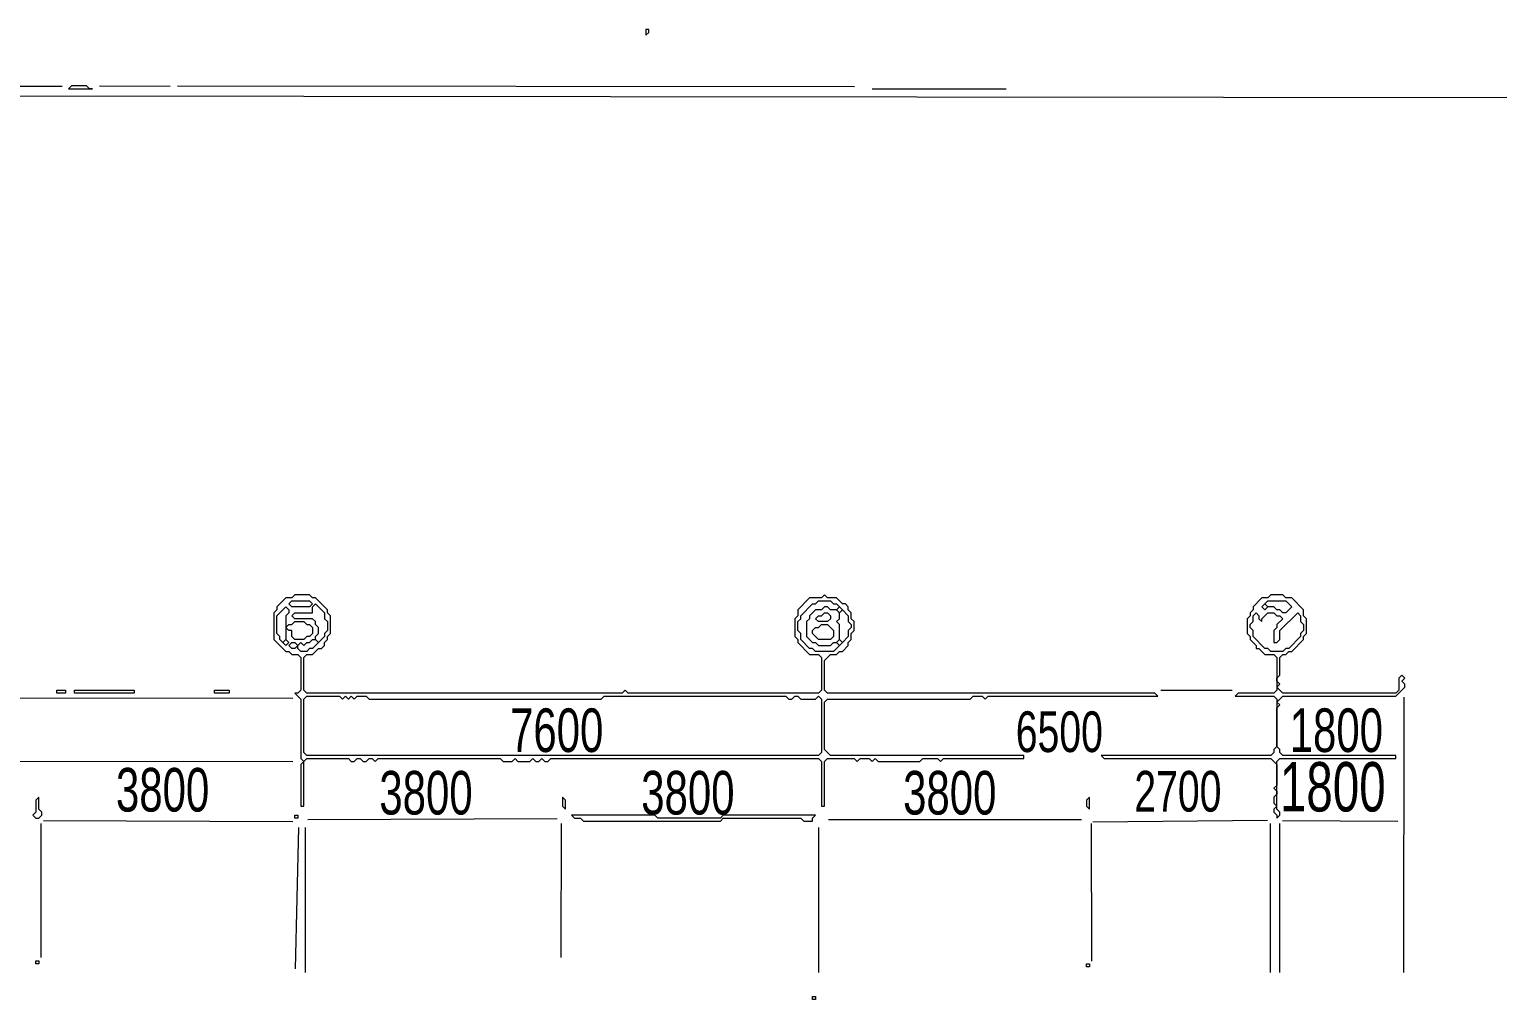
# Model space of a CAD drawing. Extents: x 10 to 1971, y 11 to 1392.
# Drawn here: x 1030.8 to 1524.2, y 1066 to 1392 of the extents above; entities that cross this region are included whole.
import ezdxf

# ---------------------------------------------------------------- set-up
doc = ezdxf.new("R2010")
doc.units = 0
for name, color, linetype, lineweight in [('OCR_TEXT', 6, 'Continuous', 0), ('TRACE_CURVE', 6, 'Continuous', 0), ('TRACE_STRAIGHT', 5, 'Continuous', 0), ('TRACE_TEXT_SYMBOL', 6, 'Continuous', 0)]:
    doc.layers.add(name, color=color, linetype=linetype, lineweight=lineweight)
doc.styles.add('wqy-unicode', font='wqy-unicode.lff')

msp = doc.modelspace()

# ---------------------------------------------------------------- linework, layer by layer
at = {"layer": 'TRACE_CURVE', "color": 6}
for points in [[(1120, 1202), (1119, 1201), (1117, 1201), (1114, 1198), (1114, 1197), (1113, 1196), (1113, 1187), (1117, 1183), (1118, 1183), (1119, 1182), (1121, 1182), (1122, 1181), (1122, 1170), (1121, 1169), (1120, 1169), (1122, 1167), (1122, 1147), (1123, 1146), (1122, 1145), (1122, 1131), (1123, 1131), (1123, 1146), (1124, 1147), (1138, 1147), (1139, 1146), (1140, 1146), (1141, 1147), (1142, 1147), (1143, 1146), (1144, 1146), (1145, 1147), (1146, 1147), (1147, 1146), (1148, 1147), (1189, 1147), (1190, 1146), (1193, 1146), (1194, 1147), (1195, 1146), (1199, 1146), (1200, 1147), (1201, 1146), (1202, 1146), (1203, 1147), (1204, 1146), (1205, 1146), (1206, 1147), (1296, 1147), (1297, 1146), (1297, 1131), (1298, 1131), (1298, 1146), (1299, 1147), (1308, 1147), (1309, 1146), (1310, 1147), (1313, 1147), (1314, 1146), (1315, 1147), (1316, 1146), (1330, 1146), (1331, 1147), (1336, 1147), (1337, 1146)], [(1131, 1188), (1132, 1189), (1132, 1195), (1131, 1196), (1131, 1197), (1127, 1201), (1126, 1201), (1125, 1202), (1120, 1202)], [(1337, 1146), (1338, 1147), (1365, 1147), (1365, 1148), (1300, 1148), (1298, 1150), (1298, 1166), (1299, 1167), (1347, 1167), (1348, 1168), (1351, 1168), (1352, 1167), (1353, 1168), (1410, 1168), (1409, 1169), (1299, 1169), (1298, 1170), (1298, 1180), (1300, 1182), (1302, 1182), (1303, 1183), (1304, 1183), (1306, 1185), (1306, 1186), (1307, 1187), (1307, 1189), (1308, 1190), (1308, 1193), (1307, 1194), (1307, 1196), (1306, 1197), (1306, 1198), (1305, 1199), (1304, 1199), (1302, 1201), (1299, 1201), (1298, 1202), (1297, 1201), (1293, 1201), (1289, 1197), (1289, 1195), (1288, 1194), (1288, 1188), (1289, 1187), (1289, 1186), (1293, 1182), (1296, 1182), (1297, 1181), (1297, 1170), (1296, 1169), (1232, 1169), (1231, 1170), (1230, 1169), (1124, 1169), (1123, 1170), (1123, 1181), (1124, 1182), (1126, 1182), (1128, 1184), (1129, 1184), (1130, 1185), (1130, 1186), (1131, 1187), (1131, 1188)], [(1448, 1202), (1447, 1201), (1445, 1201), (1442, 1198), (1442, 1197), (1441, 1196), (1441, 1195), (1440, 1194), (1440, 1189), (1441, 1188), (1441, 1187), (1443, 1185), (1443, 1184), (1444, 1184), (1446, 1182), (1449, 1182), (1450, 1181), (1450, 1170), (1449, 1169), (1437, 1169), (1436, 1168), (1449, 1168), (1450, 1167), (1450, 1151), (1449, 1150), (1449, 1149), (1448, 1148), (1391, 1148), (1392, 1147), (1448, 1147), (1450, 1145), (1450, 1138), (1449, 1137), (1450, 1136), (1450, 1135), (1449, 1134), (1449, 1132), (1450, 1131), (1449, 1130), (1449, 1129), (1450, 1128), (1450, 1127), (1451, 1128), (1451, 1129), (1450, 1130), (1450, 1146), (1451, 1147), (1490, 1147), (1490, 1148), (1452, 1148), (1451, 1149), (1451, 1150), (1450, 1151), (1450, 1164), (1451, 1165), (1450, 1166), (1452, 1168), (1490, 1168), (1493, 1171), (1493, 1172), (1492, 1173), (1493, 1174), (1492, 1175), (1491, 1174)], [(1491, 1174), (1491, 1170), (1490, 1169), (1452, 1169), (1450, 1171), (1451, 1172), (1450, 1173), (1450, 1174), (1451, 1175), (1451, 1181), (1452, 1182), (1453, 1182), (1454, 1183), (1455, 1183), (1459, 1187), (1459, 1188), (1460, 1189), (1460, 1194), (1459, 1195), (1459, 1197), (1455, 1201), (1453, 1201), (1452, 1202), (1448, 1202)]]:
    msp.add_lwpolyline(points, dxfattribs=at)
for points in [[(1118, 1199), (1119, 1200), (1125, 1200), (1126, 1199), (1125, 1198), (1119, 1198)], [(1126, 1198), (1127, 1199), (1130, 1196), (1130, 1194), (1131, 1193), (1131, 1190), (1130, 1189), (1130, 1188), (1128, 1186), (1127, 1187), (1127, 1188), (1128, 1189), (1128, 1191), (1127, 1192), (1127, 1193), (1126, 1194), (1120, 1194), (1119, 1195), (1120, 1196), (1126, 1196)], [(1295, 1199), (1296, 1200), (1300, 1200), (1301, 1199), (1302, 1199), (1303, 1198), (1302, 1197), (1300, 1197), (1299, 1198), (1298, 1198), (1297, 1197), (1295, 1197), (1293, 1195), (1293, 1194), (1292, 1193), (1292, 1188), (1294, 1186), (1295, 1186), (1296, 1185), (1300, 1185), (1301, 1186), (1302, 1186), (1303, 1185), (1301, 1183), (1295, 1183), (1294, 1184), (1293, 1184), (1290, 1187), (1290, 1189), (1289, 1190), (1289, 1193), (1290, 1194), (1290, 1195), (1294, 1199)], [(1445, 1198), (1446, 1199), (1447, 1198), (1446, 1197)], [(1446, 1199), (1447, 1200), (1453, 1200), (1455, 1198), (1453, 1196), (1452, 1196), (1451, 1197), (1450, 1197), (1449, 1198), (1447, 1198)], [(1117, 1198), (1118, 1197), (1118, 1196), (1117, 1195), (1117, 1187), (1116, 1186), (1115, 1187), (1115, 1188), (1114, 1189), (1114, 1195)], [(1297, 1195), (1298, 1196), (1299, 1196), (1300, 1195), (1300, 1194), (1299, 1193), (1296, 1193), (1295, 1194), (1296, 1195)], [(1302, 1197), (1303, 1198), (1304, 1197), (1303, 1196)], [(1303, 1196), (1304, 1197), (1306, 1195), (1306, 1193), (1307, 1192), (1307, 1191), (1306, 1190), (1306, 1188), (1304, 1186), (1303, 1187), (1303, 1192), (1302, 1193), (1303, 1194)], [(1442, 1195), (1443, 1196), (1444, 1195), (1444, 1194), (1445, 1193), (1445, 1194), (1447, 1196), (1449, 1196), (1450, 1195), (1451, 1195), (1452, 1194), (1450, 1192), (1450, 1191), (1449, 1190), (1449, 1186), (1450, 1186), (1451, 1187), (1451, 1190), (1457, 1196), (1458, 1195), (1458, 1193), (1459, 1192), (1459, 1190), (1458, 1189), (1458, 1188), (1454, 1184), (1453, 1184), (1452, 1183), (1448, 1183), (1447, 1184), (1446, 1184), (1442, 1188), (1442, 1190), (1441, 1191), (1441, 1192), (1442, 1193)], [(1119, 1192), (1120, 1193), (1123, 1193), (1124, 1192), (1125, 1192), (1126, 1191), (1126, 1189), (1125, 1188), (1124, 1188), (1123, 1187), (1120, 1187), (1119, 1188), (1119, 1190), (1118, 1190), (1117, 1191), (1118, 1192)], [(1296, 1191), (1297, 1192), (1299, 1192), (1301, 1190), (1301, 1188), (1300, 1187), (1296, 1187), (1294, 1189), (1294, 1190), (1295, 1191)], [(1116, 1186), (1117, 1187), (1118, 1186), (1117, 1185)], [(1118, 1185), (1119, 1186), (1120, 1186), (1121, 1185), (1120, 1184), (1119, 1184)], [(1125, 1186), (1126, 1187), (1127, 1187), (1128, 1186), (1126, 1184), (1125, 1184), (1124, 1183), (1122, 1183), (1121, 1184), (1121, 1185), (1122, 1186), (1123, 1185), (1124, 1186)], [(1302, 1186), (1303, 1187), (1304, 1186), (1303, 1185)], [(1123, 1167), (1124, 1168), (1135, 1168), (1136, 1167), (1137, 1168), (1138, 1167), (1139, 1168), (1140, 1167), (1141, 1168), (1144, 1168), (1145, 1167), (1223, 1167), (1224, 1168), (1285, 1168), (1286, 1167), (1287, 1167), (1288, 1168), (1289, 1168), (1290, 1167), (1295, 1167), (1296, 1168), (1297, 1167), (1297, 1149), (1296, 1148), (1124, 1148), (1123, 1149)]]:
    msp.add_lwpolyline(points, close=True, dxfattribs=at)
at = {"layer": 'TRACE_STRAIGHT', "color": 5}
for p, q in [((820.62, 1372.95), (1041.88, 1372.95)), ((1054.36, 1373.08), (1078.13, 1372.91)), ((1080.62, 1373.03), (1308.13, 1372.79)), ((1314, 1372), (1359, 1372)), ((378.6, 1370.34), (1688.13, 1368.91)), ((1411, 1170), (1435, 1170)), ((1015.62, 1167.36), (1119.38, 1167.32)), ((1492.66, 1075.13), (1492.77, 1167.63)), ((859.37, 1146.14), (1119.37, 1146.03)), ((1034.68, 1125.13), (1034.72, 1080.12)), ((1035.62, 1126.23), (1119.38, 1125.87)), ((1124.38, 1126.57), (1208.13, 1126.91)), ((1209.48, 1080.13), (1209.59, 1125.13)), ((1299.38, 1126.51), (1384.38, 1126.51)), ((1387.61, 1125.13), (1387.68, 1078.87)), ((1388.13, 1125.73), (1446.88, 1126.25)), ((1447.83, 1075.12), (1447.88, 1125.13)), ((1450.87, 1125.13), (1450.92, 1075.12)), ((1451.87, 1126.2), (1490.62, 1125.95)), ((1120.22, 1076.35), (1121.36, 1123.89)), ((1123.58, 1075.13), (1123.61, 1123.88)), ((1296.08, 1075.12), (1296.1, 1123.88))]:
    msp.add_line(p, q, dxfattribs=at)
at = {"layer": 'TRACE_TEXT_SYMBOL', "color": 6}
for points in [[(1238, 1392), (1238, 1390), (1239, 1391), (1239, 1392)], [(1045, 1373), (1044, 1372), (1052, 1372), (1051, 1372), (1050, 1373)], [(1040, 1170), (1043, 1170), (1043, 1169), (1040, 1169)], [(1046, 1170), (1066, 1170), (1066, 1169), (1046, 1169)], [(1093, 1170), (1098, 1170), (1098, 1169), (1093, 1169)], [(1034, 1134), (1033, 1133), (1033, 1129), (1032, 1128), (1033, 1127), (1034, 1127), (1035, 1128), (1035, 1129), (1034, 1130)], [(1210, 1134), (1210, 1131), (1211, 1130), (1211, 1133)], [(1387, 1134), (1386, 1133), (1386, 1131), (1387, 1130)], [(1120, 1128), (1121, 1128), (1121, 1127), (1120, 1127)], [(1213, 1128), (1214, 1127), (1216, 1127), (1217, 1126), (1263, 1126), (1264, 1127), (1290, 1127), (1291, 1126), (1294, 1126), (1294, 1127), (1295, 1128), (1264, 1128), (1263, 1127), (1242, 1127), (1241, 1128)], [(1033, 1079), (1034, 1079), (1034, 1078), (1033, 1078)], [(1386, 1078), (1387, 1078), (1387, 1077), (1386, 1077)], [(1294, 1067), (1295, 1067), (1295, 1066), (1294, 1066)]]:
    msp.add_lwpolyline(points, close=True, dxfattribs=at)

# ---------------------------------------------------------------- texts
at = {"layer": 'OCR_TEXT', "color": 6, "style": 'wqy-unicode', "width": 0.72}
for s, height, p in [('7600', 14.642, (1192.33, 1149.2)), ('6500', 13.666, (1362.27, 1149.18)), ('1800', 14.642, (1454.31, 1149.2)), ('1800', 16.594, (1451.02, 1129.22)), ('3800', 14.642, (1059.91, 1129.2)), ('3800', 14.642, (1148.41, 1128.2)), ('3800', 14.642, (1236.41, 1128.2)), ('3800', 14.642, (1324.41, 1128.2)), ('2700', 13.666, (1402.11, 1129.18))]:
    msp.add_text(s, height=height, dxfattribs=at).set_placement(p)

doc.saveas('drawing.dxf')
